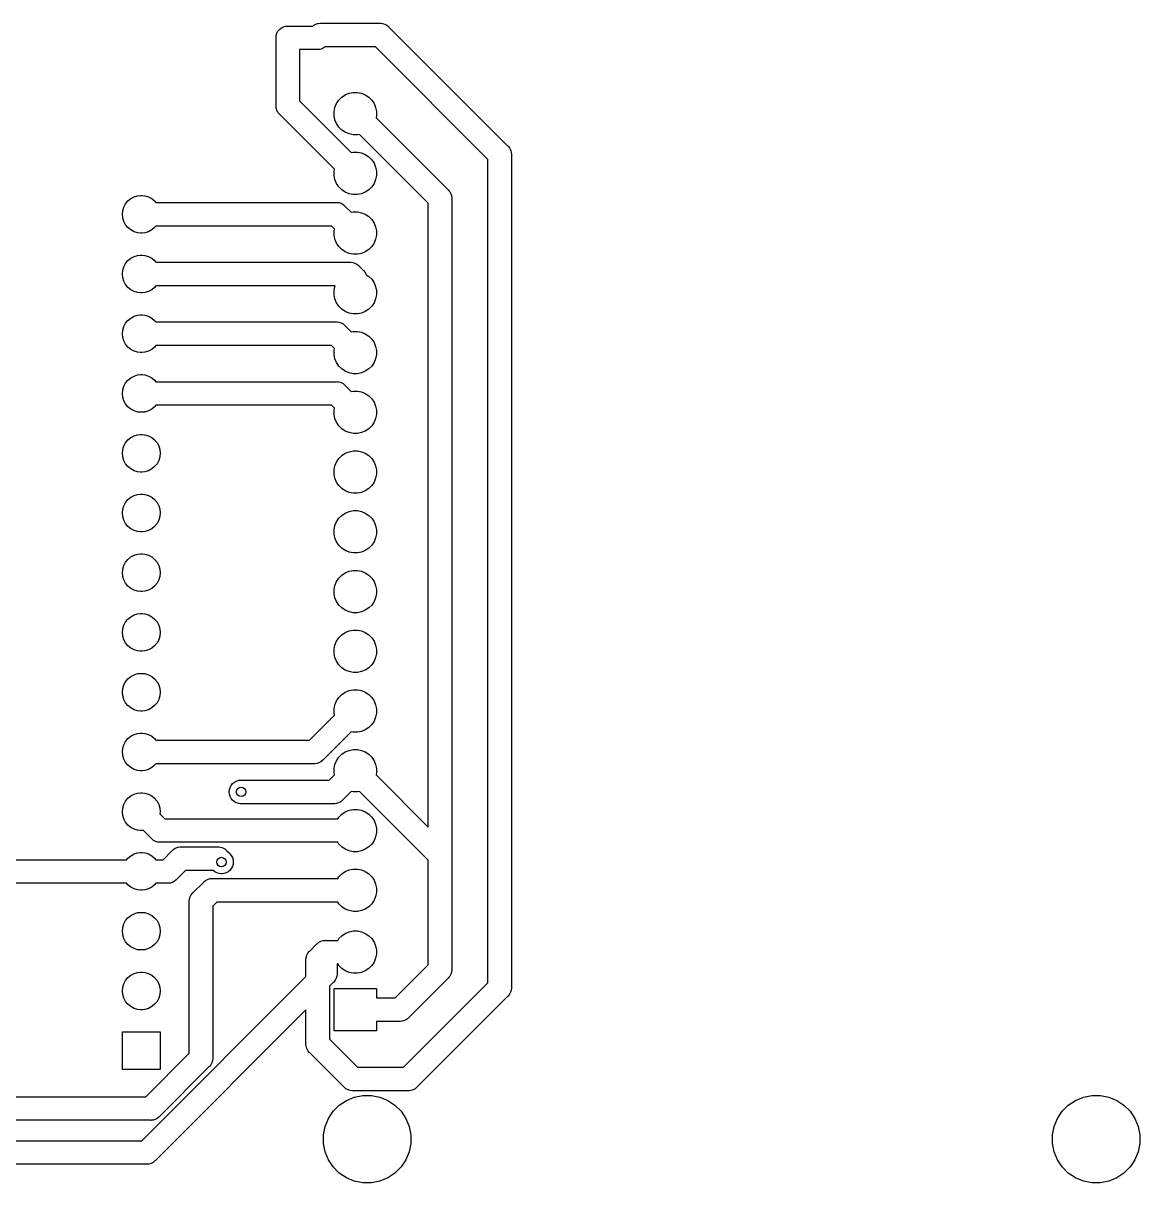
# Model space of a CAD drawing. Extents: x 63.1 to 158, y -118.6 to -39.9.
# Drawn here: x 110.55 to 158.03, y -118.65 to -69.35 of the extents above; entities that cross this region are included whole.
import ezdxf

# ---------------------------------------------------------------- set-up
doc = ezdxf.new("R2010")
doc.units = 0
doc.header["$MEASUREMENT"] = 0
doc.layers.add('BLACK', color=7, linetype='CONTINUOUS')

msp = doc.modelspace()

# ---------------------------------------------------------------- linework, layer by layer
at = {"layer": 'BLACK', "linetype": 'CONTINUOUS'}
for p, q in [((121.521, -69.5523), (121.608, -69.5058)), ((121.608, -69.5058), (121.702, -69.4772)), ((121.702, -69.4772), (121.775, -69.47)), ((121.775, -69.47), (121.8, -69.4676)), ((121.8, -69.4676), (121.825, -69.47)), ((121.825, -69.47), (122.865, -69.47)), ((122.865, -69.47), (122.911, -69.4323)), ((122.911, -69.4323), (122.998, -69.3858)), ((122.998, -69.3858), (123.063, -69.3659)), ((123.063, -69.3659), (123.092, -69.3572)), ((123.092, -69.3572), (123.19, -69.3476)), ((123.19, -69.3476), (123.215, -69.35)), ((123.215, -69.35), (125.705, -69.35)), ((125.705, -69.35), (125.73, -69.3476)), ((125.73, -69.3476), (125.755, -69.35)), ((125.755, -69.35), (125.828, -69.3572)), ((125.828, -69.3572), (125.922, -69.3858)), ((125.922, -69.3858), (126.009, -69.4323)), ((126.009, -69.4323), (126.085, -69.4947)), ((126.085, -69.4947), (126.101, -69.5138)), ((121.298, -69.97), (121.307, -69.872)), ((121.3, -69.9946), (121.298, -69.97)), ((121.3, -72.8354), (121.3, -69.9946)), ((121.307, -69.872), (121.336, -69.7777)), ((121.336, -69.7777), (121.382, -69.6909)), ((121.382, -69.6909), (121.445, -69.6147)), ((121.445, -69.6147), (121.521, -69.5523)), ((126.101, -69.5138), (131.146, -74.5591)), ((123.045, -70.47), (122.3, -70.47)), ((122.3, -70.47), (122.3, -72.6529)), ((123.07, -70.4724), (123.045, -70.47)), ((123.095, -70.47), (123.07, -70.4724)), ((123.168, -70.4628), (123.095, -70.47)), ((123.262, -70.4342), (123.168, -70.4628)), ((123.349, -70.3877), (123.262, -70.4342)), ((123.395, -70.35), (123.349, -70.3877)), ((125.523, -70.35), (123.395, -70.35)), ((130.31, -75.1371), (125.523, -70.35)), ((124.096, -72.4909), (124.244, -72.3924)), ((124.244, -72.3924), (124.407, -72.3246)), ((124.407, -72.3246), (124.581, -72.29)), ((124.581, -72.29), (124.759, -72.29)), ((124.759, -72.29), (124.933, -72.3246)), ((124.933, -72.3246), (125.096, -72.3924)), ((125.096, -72.3924), (125.244, -72.4909)), ((121.298, -72.86), (121.3, -72.8354)), ((121.307, -72.958), (121.298, -72.86)), ((121.336, -73.0523), (121.307, -72.958)), ((122.3, -72.6529), (124.141, -74.4938)), ((123.77, -73.1014), (123.805, -72.9275)), ((123.805, -72.9275), (123.872, -72.7637)), ((123.872, -72.7637), (123.971, -72.6163)), ((123.971, -72.6163), (124.096, -72.4909)), ((125.244, -72.4909), (125.369, -72.6163)), ((125.369, -72.6163), (125.468, -72.7637)), ((125.468, -72.7637), (125.535, -72.9275)), ((125.535, -72.9275), (125.57, -73.1014)), ((121.382, -73.1391), (121.336, -73.0523)), ((121.445, -73.2153), (121.382, -73.1391)), ((121.464, -73.2309), (121.445, -73.2153)), ((123.434, -75.2009), (121.464, -73.2309)), ((123.77, -73.2786), (123.77, -73.1014)), ((123.805, -73.4525), (123.77, -73.2786)), ((123.872, -73.6163), (123.805, -73.4525)), ((125.57, -73.2786), (125.553, -73.3656)), ((125.553, -73.3656), (128.606, -76.4191)), ((125.57, -73.1014), (125.57, -73.2786)), ((123.971, -73.7637), (123.872, -73.6163)), ((124.096, -73.8891), (123.971, -73.7637)), ((124.244, -73.9876), (124.096, -73.8891)), ((124.407, -74.0554), (124.244, -73.9876)), ((124.581, -74.09), (124.407, -74.0554)), ((124.759, -74.09), (124.581, -74.09)), ((124.846, -74.0727), (124.759, -74.09)), ((127.77, -76.9971), (124.846, -74.0727)), ((124.141, -74.4938), (124.141, -74.4938)), ((124.141, -74.4938), (124.494, -74.8473)), ((124.494, -74.8473), (124.581, -74.83)), ((124.581, -74.83), (124.759, -74.83)), ((124.759, -74.83), (124.933, -74.8646)), ((124.933, -74.8646), (125.096, -74.9324)), ((125.096, -74.9324), (125.244, -75.0309)), ((131.146, -74.5591), (131.165, -74.5747)), ((131.165, -74.5747), (131.228, -74.6509)), ((131.228, -74.6509), (131.274, -74.7377)), ((131.274, -74.7377), (131.286, -74.7773)), ((131.286, -74.7773), (131.303, -74.832)), ((131.303, -74.832), (131.312, -74.93)), ((131.312, -74.93), (131.31, -74.9546)), ((123.787, -75.5544), (123.434, -75.2009)), ((123.434, -75.2009), (123.434, -75.2009)), ((125.244, -75.0309), (125.369, -75.1563)), ((125.369, -75.1563), (125.468, -75.3037)), ((125.468, -75.3037), (125.535, -75.4675)), ((130.31, -110.147), (130.31, -75.1371)), ((131.31, -74.9546), (131.31, -110.329)), ((123.77, -75.6414), (123.787, -75.5544)), ((123.77, -75.8186), (123.77, -75.6414)), ((123.805, -75.9925), (123.77, -75.8186)), ((125.535, -75.4675), (125.57, -75.6414)), ((125.57, -75.8186), (125.535, -75.9925)), ((125.57, -75.6414), (125.57, -75.8186)), ((123.872, -76.1563), (123.805, -75.9925)), ((123.971, -76.3037), (123.872, -76.1563)), ((124.096, -76.4291), (123.971, -76.3037)), ((125.369, -76.3037), (125.244, -76.4291)), ((125.468, -76.1563), (125.369, -76.3037)), ((125.535, -75.9925), (125.468, -76.1563)), ((114.902, -77.0234), (115.002, -76.9016)), ((115.002, -76.9016), (115.123, -76.8016)), ((115.123, -76.8016), (115.262, -76.7273)), ((115.262, -76.7273), (115.413, -76.6816)), ((115.413, -76.6816), (115.531, -76.67)), ((115.531, -76.67), (115.609, -76.67)), ((115.609, -76.67), (115.727, -76.6816)), ((115.727, -76.6816), (115.878, -76.7273)), ((115.878, -76.7273), (116.017, -76.8016)), ((116.017, -76.8016), (116.138, -76.9016)), ((116.138, -76.9016), (116.195, -76.97)), ((124.244, -76.5276), (124.096, -76.4291)), ((124.407, -76.5954), (124.244, -76.5276)), ((124.581, -76.63), (124.407, -76.5954)), ((124.759, -76.63), (124.581, -76.63)), ((124.933, -76.5954), (124.759, -76.63)), ((125.096, -76.5276), (124.933, -76.5954)), ((125.244, -76.4291), (125.096, -76.5276)), ((128.606, -76.4191), (128.625, -76.4347)), ((128.625, -76.4347), (128.688, -76.5109)), ((128.688, -76.5109), (128.734, -76.5977)), ((128.734, -76.5977), (128.757, -76.6726)), ((128.757, -76.6726), (128.763, -76.692)), ((128.763, -76.692), (128.772, -76.79)), ((128.772, -76.79), (128.77, -76.8146)), ((128.77, -76.8146), (128.77, -104.705)), ((114.766, -77.47), (114.782, -77.3132)), ((114.782, -77.3132), (114.827, -77.1624)), ((114.827, -77.1624), (114.902, -77.0234)), ((116.195, -76.97), (123.845, -76.97)), ((123.845, -76.97), (123.87, -76.9676)), ((123.87, -76.9676), (123.895, -76.97)), ((123.895, -76.97), (123.968, -76.9772)), ((123.968, -76.9772), (124.062, -77.0058)), ((124.062, -77.0058), (124.149, -77.0523)), ((124.149, -77.0523), (124.225, -77.1147)), ((124.225, -77.1147), (124.241, -77.1338)), ((124.241, -77.1338), (124.494, -77.3873)), ((124.494, -77.3873), (124.581, -77.37)), ((124.581, -77.37), (124.759, -77.37)), ((124.759, -77.37), (124.933, -77.4046)), ((127.77, -103.523), (127.77, -76.9971)), ((114.782, -77.6268), (114.766, -77.47)), ((114.827, -77.7776), (114.782, -77.6268)), ((114.902, -77.9166), (114.827, -77.7776)), ((124.933, -77.4046), (125.096, -77.4724)), ((125.096, -77.4724), (125.244, -77.5709)), ((125.244, -77.5709), (125.369, -77.6963)), ((125.369, -77.6963), (125.468, -77.8437)), ((125.468, -77.8437), (125.535, -78.0075)), ((115.002, -78.0384), (114.902, -77.9166)), ((115.123, -78.1384), (115.002, -78.0384)), ((115.262, -78.2127), (115.123, -78.1384)), ((115.413, -78.2584), (115.262, -78.2127)), ((115.531, -78.27), (115.413, -78.2584)), ((115.609, -78.27), (115.531, -78.27)), ((115.727, -78.2584), (115.609, -78.27)), ((115.878, -78.2127), (115.727, -78.2584)), ((116.017, -78.1384), (115.878, -78.2127)), ((116.138, -78.0384), (116.017, -78.1384)), ((116.195, -77.97), (116.138, -78.0384)), ((123.663, -77.97), (116.195, -77.97)), ((123.787, -78.0944), (123.663, -77.97)), ((123.77, -78.1814), (123.787, -78.0944)), ((123.77, -78.3586), (123.77, -78.1814)), ((123.805, -78.5325), (123.77, -78.3586)), ((125.535, -78.0075), (125.57, -78.1814)), ((125.57, -78.3586), (125.535, -78.5325)), ((125.57, -78.1814), (125.57, -78.3586)), ((123.872, -78.6963), (123.805, -78.5325)), ((123.971, -78.8437), (123.872, -78.6963)), ((124.096, -78.9691), (123.971, -78.8437)), ((125.369, -78.8437), (125.244, -78.9691)), ((125.468, -78.6963), (125.369, -78.8437)), ((125.535, -78.5325), (125.468, -78.6963)), ((115.002, -79.4416), (115.123, -79.3416)), ((115.123, -79.3416), (115.262, -79.2673)), ((115.262, -79.2673), (115.413, -79.2216)), ((115.413, -79.2216), (115.531, -79.21)), ((115.531, -79.21), (115.609, -79.21)), ((115.609, -79.21), (115.727, -79.2216)), ((115.727, -79.2216), (115.878, -79.2673)), ((115.878, -79.2673), (116.017, -79.3416)), ((116.017, -79.3416), (116.138, -79.4416)), ((124.244, -79.0676), (124.096, -78.9691)), ((124.407, -79.1354), (124.244, -79.0676)), ((124.581, -79.17), (124.407, -79.1354)), ((124.759, -79.17), (124.581, -79.17)), ((124.933, -79.1354), (124.759, -79.17)), ((125.096, -79.0676), (124.933, -79.1354)), ((125.244, -78.9691), (125.096, -79.0676)), ((114.766, -80.01), (114.782, -79.8532)), ((114.782, -79.8532), (114.827, -79.7024)), ((114.827, -79.7024), (114.902, -79.5634)), ((114.902, -79.5634), (115.002, -79.4416)), ((116.138, -79.4416), (116.195, -79.51)), ((116.195, -79.51), (124.435, -79.51)), ((124.435, -79.51), (124.46, -79.5076)), ((124.46, -79.5076), (124.485, -79.51)), ((124.485, -79.51), (124.558, -79.5172)), ((124.558, -79.5172), (124.652, -79.5458)), ((124.652, -79.5458), (124.739, -79.5923)), ((124.739, -79.5923), (124.815, -79.6547)), ((124.815, -79.6547), (124.831, -79.6738)), ((124.831, -79.6738), (125.006, -79.8491)), ((125.006, -79.8491), (125.025, -79.8647)), ((125.025, -79.8647), (125.088, -79.9409)), ((114.782, -80.1668), (114.766, -80.01)), ((114.827, -80.3176), (114.782, -80.1668)), ((114.902, -80.4566), (114.827, -80.3176)), ((125.088, -79.9409), (125.134, -80.0277)), ((125.134, -80.0277), (125.138, -80.0403)), ((125.138, -80.0403), (125.244, -80.1109)), ((125.244, -80.1109), (125.369, -80.2363)), ((125.369, -80.2363), (125.468, -80.3837)), ((115.002, -80.5784), (114.902, -80.4566)), ((115.123, -80.6784), (115.002, -80.5784)), ((115.262, -80.7527), (115.123, -80.6784)), ((115.413, -80.7984), (115.262, -80.7527)), ((115.531, -80.81), (115.413, -80.7984)), ((115.609, -80.81), (115.531, -80.81)), ((115.727, -80.7984), (115.609, -80.81)), ((115.878, -80.7527), (115.727, -80.7984)), ((116.017, -80.6784), (115.878, -80.7527)), ((116.138, -80.5784), (116.017, -80.6784)), ((116.195, -80.51), (116.138, -80.5784)), ((123.82, -80.51), (116.195, -80.51)), ((123.77, -80.7214), (123.805, -80.5475)), ((123.77, -80.8986), (123.77, -80.7214)), ((123.805, -80.5475), (123.82, -80.51)), ((125.468, -80.3837), (125.535, -80.5475)), ((125.535, -80.5475), (125.57, -80.7214)), ((125.57, -80.7214), (125.57, -80.8986)), ((123.805, -81.0725), (123.77, -80.8986)), ((123.872, -81.2363), (123.805, -81.0725)), ((123.971, -81.3837), (123.872, -81.2363)), ((125.468, -81.2363), (125.369, -81.3837)), ((125.535, -81.0725), (125.468, -81.2363)), ((125.57, -80.8986), (125.535, -81.0725)), ((115.123, -81.8816), (115.262, -81.8073)), ((115.262, -81.8073), (115.413, -81.7616)), ((115.413, -81.7616), (115.531, -81.75)), ((115.531, -81.75), (115.609, -81.75)), ((115.609, -81.75), (115.727, -81.7616)), ((115.727, -81.7616), (115.878, -81.8073)), ((115.878, -81.8073), (116.017, -81.8816)), ((124.096, -81.5091), (123.971, -81.3837)), ((124.244, -81.6076), (124.096, -81.5091)), ((124.407, -81.6754), (124.244, -81.6076)), ((124.581, -81.71), (124.407, -81.6754)), ((124.759, -81.71), (124.581, -81.71)), ((124.933, -81.6754), (124.759, -81.71)), ((125.096, -81.6076), (124.933, -81.6754)), ((125.244, -81.5091), (125.096, -81.6076)), ((125.369, -81.3837), (125.244, -81.5091)), ((114.782, -82.3932), (114.827, -82.2424)), ((114.827, -82.2424), (114.902, -82.1034)), ((114.902, -82.1034), (115.002, -81.9816)), ((115.002, -81.9816), (115.123, -81.8816)), ((116.017, -81.8816), (116.138, -81.9816)), ((116.138, -81.9816), (116.195, -82.05)), ((116.195, -82.05), (123.845, -82.05)), ((123.845, -82.05), (123.87, -82.0476)), ((123.87, -82.0476), (123.895, -82.05)), ((123.895, -82.05), (123.968, -82.0572)), ((123.968, -82.0572), (124.062, -82.0858)), ((124.062, -82.0858), (124.149, -82.1323)), ((124.149, -82.1323), (124.225, -82.1947)), ((124.225, -82.1947), (124.241, -82.2138)), ((124.241, -82.2138), (124.494, -82.4673)), ((114.766, -82.55), (114.782, -82.3932)), ((114.782, -82.7068), (114.766, -82.55)), ((114.827, -82.8576), (114.782, -82.7068)), ((124.494, -82.4673), (124.581, -82.45)), ((124.581, -82.45), (124.759, -82.45)), ((124.759, -82.45), (124.933, -82.4846)), ((124.933, -82.4846), (125.096, -82.5524)), ((125.096, -82.5524), (125.244, -82.6509)), ((125.244, -82.6509), (125.369, -82.7763)), ((125.369, -82.7763), (125.468, -82.9237)), ((114.902, -82.9966), (114.827, -82.8576)), ((115.002, -83.1184), (114.902, -82.9966)), ((115.123, -83.2184), (115.002, -83.1184)), ((115.262, -83.2927), (115.123, -83.2184)), ((115.413, -83.3384), (115.262, -83.2927)), ((115.878, -83.2927), (115.727, -83.3384)), ((116.017, -83.2184), (115.878, -83.2927)), ((116.138, -83.1184), (116.017, -83.2184)), ((116.195, -83.05), (116.138, -83.1184)), ((123.663, -83.05), (116.195, -83.05)), ((123.787, -83.1744), (123.663, -83.05)), ((123.77, -83.2614), (123.787, -83.1744)), ((123.77, -83.4386), (123.77, -83.2614)), ((125.468, -82.9237), (125.535, -83.0875)), ((125.535, -83.0875), (125.57, -83.2614)), ((125.57, -83.2614), (125.57, -83.4386)), ((115.531, -83.35), (115.413, -83.3384)), ((115.609, -83.35), (115.531, -83.35)), ((115.727, -83.3384), (115.609, -83.35)), ((123.805, -83.6125), (123.77, -83.4386)), ((123.872, -83.7763), (123.805, -83.6125)), ((123.971, -83.9237), (123.872, -83.7763)), ((125.468, -83.7763), (125.369, -83.9237)), ((125.535, -83.6125), (125.468, -83.7763)), ((125.57, -83.4386), (125.535, -83.6125)), ((115.262, -84.3473), (115.413, -84.3016)), ((115.413, -84.3016), (115.531, -84.29)), ((115.531, -84.29), (115.609, -84.29)), ((115.609, -84.29), (115.727, -84.3016)), ((115.727, -84.3016), (115.878, -84.3473)), ((124.096, -84.0491), (123.971, -83.9237)), ((124.244, -84.1476), (124.096, -84.0491)), ((124.407, -84.2154), (124.244, -84.1476)), ((124.581, -84.25), (124.407, -84.2154)), ((124.759, -84.25), (124.581, -84.25)), ((124.933, -84.2154), (124.759, -84.25)), ((125.096, -84.1476), (124.933, -84.2154)), ((125.244, -84.0491), (125.096, -84.1476)), ((125.369, -83.9237), (125.244, -84.0491)), ((114.782, -84.9332), (114.827, -84.7824)), ((114.827, -84.7824), (114.902, -84.6434)), ((114.902, -84.6434), (115.002, -84.5216)), ((115.002, -84.5216), (115.123, -84.4216)), ((115.123, -84.4216), (115.262, -84.3473)), ((115.878, -84.3473), (116.017, -84.4216)), ((116.017, -84.4216), (116.138, -84.5216)), ((116.138, -84.5216), (116.195, -84.59)), ((116.195, -84.59), (123.845, -84.59)), ((123.845, -84.59), (123.87, -84.5876)), ((123.87, -84.5876), (123.895, -84.59)), ((123.895, -84.59), (123.968, -84.5972)), ((123.968, -84.5972), (124.062, -84.6258)), ((124.062, -84.6258), (124.149, -84.6723)), ((124.149, -84.6723), (124.225, -84.7347)), ((124.225, -84.7347), (124.241, -84.7538)), ((124.241, -84.7538), (124.494, -85.0073)), ((114.766, -85.09), (114.782, -84.9332)), ((114.782, -85.2468), (114.766, -85.09)), ((114.827, -85.3976), (114.782, -85.2468)), ((124.494, -85.0073), (124.581, -84.99)), ((124.581, -84.99), (124.759, -84.99)), ((124.759, -84.99), (124.933, -85.0246)), ((124.933, -85.0246), (125.096, -85.0924)), ((125.096, -85.0924), (125.244, -85.1909)), ((125.244, -85.1909), (125.369, -85.3163)), ((114.902, -85.5366), (114.827, -85.3976)), ((115.002, -85.6584), (114.902, -85.5366)), ((115.123, -85.7584), (115.002, -85.6584)), ((115.262, -85.8327), (115.123, -85.7584)), ((116.017, -85.7584), (115.878, -85.8327)), ((116.138, -85.6584), (116.017, -85.7584)), ((116.195, -85.59), (116.138, -85.6584)), ((123.663, -85.59), (116.195, -85.59)), ((123.787, -85.7144), (123.663, -85.59)), ((123.77, -85.8014), (123.787, -85.7144)), ((125.369, -85.3163), (125.468, -85.4637)), ((125.468, -85.4637), (125.535, -85.6275)), ((125.535, -85.6275), (125.57, -85.8014)), ((115.413, -85.8784), (115.262, -85.8327)), ((115.531, -85.89), (115.413, -85.8784)), ((115.609, -85.89), (115.531, -85.89)), ((115.727, -85.8784), (115.609, -85.89)), ((115.878, -85.8327), (115.727, -85.8784)), ((123.77, -85.9786), (123.77, -85.8014)), ((123.805, -86.1525), (123.77, -85.9786)), ((123.872, -86.3163), (123.805, -86.1525)), ((125.535, -86.1525), (125.468, -86.3163)), ((125.57, -85.9786), (125.535, -86.1525)), ((125.57, -85.8014), (125.57, -85.9786)), ((123.971, -86.4637), (123.872, -86.3163)), ((124.096, -86.5891), (123.971, -86.4637)), ((124.244, -86.6876), (124.096, -86.5891)), ((124.407, -86.7554), (124.244, -86.6876)), ((124.581, -86.79), (124.407, -86.7554)), ((124.933, -86.7554), (124.759, -86.79)), ((125.096, -86.6876), (124.933, -86.7554)), ((125.244, -86.5891), (125.096, -86.6876)), ((125.369, -86.4637), (125.244, -86.5891)), ((125.468, -86.3163), (125.369, -86.4637)), ((114.827, -87.3224), (114.902, -87.1834)), ((114.902, -87.1834), (115.002, -87.0616)), ((115.002, -87.0616), (115.123, -86.9616)), ((115.123, -86.9616), (115.262, -86.8873)), ((115.262, -86.8873), (115.413, -86.8416)), ((115.413, -86.8416), (115.531, -86.83)), ((115.531, -86.83), (115.609, -86.83)), ((115.609, -86.83), (115.727, -86.8416)), ((115.727, -86.8416), (115.878, -86.8873)), ((115.878, -86.8873), (116.017, -86.9616)), ((116.017, -86.9616), (116.138, -87.0616)), ((116.138, -87.0616), (116.238, -87.1834)), ((116.238, -87.1834), (116.313, -87.3224)), ((124.759, -86.79), (124.581, -86.79)), ((114.766, -87.63), (114.782, -87.4732)), ((114.782, -87.7868), (114.766, -87.63)), ((114.782, -87.4732), (114.827, -87.3224)), ((116.313, -87.3224), (116.358, -87.4732)), ((116.358, -87.4732), (116.374, -87.63)), ((116.374, -87.63), (116.358, -87.7868)), ((123.971, -87.8563), (124.096, -87.7309)), ((124.096, -87.7309), (124.244, -87.6324)), ((124.244, -87.6324), (124.407, -87.5646)), ((124.407, -87.5646), (124.581, -87.53)), ((124.581, -87.53), (124.759, -87.53)), ((124.759, -87.53), (124.933, -87.5646)), ((124.933, -87.5646), (125.096, -87.6324)), ((125.096, -87.6324), (125.244, -87.7309)), ((125.244, -87.7309), (125.369, -87.8563)), ((114.827, -87.9376), (114.782, -87.7868)), ((114.902, -88.0766), (114.827, -87.9376)), ((115.002, -88.1984), (114.902, -88.0766)), ((115.123, -88.2984), (115.002, -88.1984)), ((116.138, -88.1984), (116.017, -88.2984)), ((116.238, -88.0766), (116.138, -88.1984)), ((116.313, -87.9376), (116.238, -88.0766)), ((116.358, -87.7868), (116.313, -87.9376)), ((123.77, -88.3414), (123.805, -88.1675)), ((123.805, -88.1675), (123.872, -88.0037)), ((123.872, -88.0037), (123.971, -87.8563)), ((125.369, -87.8563), (125.468, -88.0037)), ((125.468, -88.0037), (125.535, -88.1675)), ((125.535, -88.1675), (125.57, -88.3414)), ((115.262, -88.3727), (115.123, -88.2984)), ((115.413, -88.4184), (115.262, -88.3727)), ((115.531, -88.43), (115.413, -88.4184)), ((115.609, -88.43), (115.531, -88.43)), ((115.727, -88.4184), (115.609, -88.43)), ((115.878, -88.3727), (115.727, -88.4184)), ((116.017, -88.2984), (115.878, -88.3727)), ((123.77, -88.5186), (123.77, -88.3414)), ((123.805, -88.6925), (123.77, -88.5186)), ((123.872, -88.8563), (123.805, -88.6925)), ((125.535, -88.6925), (125.468, -88.8563)), ((125.57, -88.5186), (125.535, -88.6925)), ((125.57, -88.3414), (125.57, -88.5186)), ((123.971, -89.0037), (123.872, -88.8563)), ((124.096, -89.1291), (123.971, -89.0037)), ((124.244, -89.2276), (124.096, -89.1291)), ((124.407, -89.2954), (124.244, -89.2276)), ((125.096, -89.2276), (124.933, -89.2954)), ((125.244, -89.1291), (125.096, -89.2276)), ((125.369, -89.0037), (125.244, -89.1291)), ((125.468, -88.8563), (125.369, -89.0037)), ((114.827, -89.8624), (114.902, -89.7234)), ((114.902, -89.7234), (115.002, -89.6016)), ((115.002, -89.6016), (115.123, -89.5016)), ((115.123, -89.5016), (115.262, -89.4273)), ((115.262, -89.4273), (115.413, -89.3816)), ((115.413, -89.3816), (115.531, -89.37)), ((115.531, -89.37), (115.609, -89.37)), ((115.609, -89.37), (115.727, -89.3816)), ((115.727, -89.3816), (115.878, -89.4273)), ((115.878, -89.4273), (116.017, -89.5016)), ((116.017, -89.5016), (116.138, -89.6016)), ((116.138, -89.6016), (116.238, -89.7234)), ((116.238, -89.7234), (116.313, -89.8624)), ((124.581, -89.33), (124.407, -89.2954)), ((124.759, -89.33), (124.581, -89.33)), ((124.933, -89.2954), (124.759, -89.33)), ((114.766, -90.17), (114.782, -90.0132)), ((114.782, -90.3268), (114.766, -90.17)), ((114.782, -90.0132), (114.827, -89.8624)), ((116.313, -89.8624), (116.358, -90.0132)), ((116.358, -90.0132), (116.374, -90.17)), ((116.374, -90.17), (116.358, -90.3268)), ((124.096, -90.2709), (124.244, -90.1724)), ((124.244, -90.1724), (124.407, -90.1046)), ((124.407, -90.1046), (124.581, -90.07)), ((124.581, -90.07), (124.759, -90.07)), ((124.759, -90.07), (124.933, -90.1046)), ((124.933, -90.1046), (125.096, -90.1724)), ((125.096, -90.1724), (125.244, -90.2709)), ((114.827, -90.4776), (114.782, -90.3268)), ((114.902, -90.6166), (114.827, -90.4776)), ((115.002, -90.7384), (114.902, -90.6166)), ((116.238, -90.6166), (116.138, -90.7384)), ((116.313, -90.4776), (116.238, -90.6166)), ((116.358, -90.3268), (116.313, -90.4776)), ((123.77, -90.8814), (123.805, -90.7075)), ((123.805, -90.7075), (123.872, -90.5437)), ((123.872, -90.5437), (123.971, -90.3963)), ((123.971, -90.3963), (124.096, -90.2709)), ((125.244, -90.2709), (125.369, -90.3963)), ((125.369, -90.3963), (125.468, -90.5437)), ((125.468, -90.5437), (125.535, -90.7075)), ((125.535, -90.7075), (125.57, -90.8814)), ((115.123, -90.8384), (115.002, -90.7384)), ((115.262, -90.9127), (115.123, -90.8384)), ((115.413, -90.9584), (115.262, -90.9127)), ((115.531, -90.97), (115.413, -90.9584)), ((115.609, -90.97), (115.531, -90.97)), ((115.727, -90.9584), (115.609, -90.97)), ((115.878, -90.9127), (115.727, -90.9584)), ((116.017, -90.8384), (115.878, -90.9127)), ((116.138, -90.7384), (116.017, -90.8384)), ((123.77, -91.0586), (123.77, -90.8814)), ((123.805, -91.2325), (123.77, -91.0586)), ((125.57, -91.0586), (125.535, -91.2325)), ((125.57, -90.8814), (125.57, -91.0586)), ((123.872, -91.3963), (123.805, -91.2325)), ((123.971, -91.5437), (123.872, -91.3963)), ((124.096, -91.6691), (123.971, -91.5437)), ((124.244, -91.7676), (124.096, -91.6691)), ((125.244, -91.6691), (125.096, -91.7676)), ((125.369, -91.5437), (125.244, -91.6691)), ((125.468, -91.3963), (125.369, -91.5437)), ((125.535, -91.2325), (125.468, -91.3963)), ((114.902, -92.2634), (115.002, -92.1416)), ((115.002, -92.1416), (115.123, -92.0416)), ((115.123, -92.0416), (115.262, -91.9673)), ((115.262, -91.9673), (115.413, -91.9216)), ((115.413, -91.9216), (115.531, -91.91)), ((115.531, -91.91), (115.609, -91.91)), ((115.609, -91.91), (115.727, -91.9216)), ((115.727, -91.9216), (115.878, -91.9673)), ((115.878, -91.9673), (116.017, -92.0416)), ((116.017, -92.0416), (116.138, -92.1416)), ((116.138, -92.1416), (116.238, -92.2634)), ((124.407, -91.8354), (124.244, -91.7676)), ((124.581, -91.87), (124.407, -91.8354)), ((124.759, -91.87), (124.581, -91.87)), ((124.933, -91.8354), (124.759, -91.87)), ((125.096, -91.7676), (124.933, -91.8354)), ((114.766, -92.71), (114.782, -92.5532)), ((114.782, -92.5532), (114.827, -92.4024)), ((114.827, -92.4024), (114.902, -92.2634)), ((116.238, -92.2634), (116.313, -92.4024)), ((116.313, -92.4024), (116.358, -92.5532)), ((116.358, -92.5532), (116.374, -92.71)), ((124.244, -92.7124), (124.407, -92.6446)), ((124.407, -92.6446), (124.581, -92.61)), ((124.581, -92.61), (124.759, -92.61)), ((124.759, -92.61), (124.933, -92.6446)), ((124.933, -92.6446), (125.096, -92.7124)), ((114.782, -92.8668), (114.766, -92.71)), ((114.827, -93.0176), (114.782, -92.8668)), ((114.902, -93.1566), (114.827, -93.0176)), ((115.002, -93.2784), (114.902, -93.1566)), ((116.238, -93.1566), (116.138, -93.2784)), ((116.313, -93.0176), (116.238, -93.1566)), ((116.358, -92.8668), (116.313, -93.0176)), ((116.374, -92.71), (116.358, -92.8668)), ((123.805, -93.2475), (123.872, -93.0837)), ((123.872, -93.0837), (123.971, -92.9363)), ((123.971, -92.9363), (124.096, -92.8109)), ((124.096, -92.8109), (124.244, -92.7124)), ((125.096, -92.7124), (125.244, -92.8109)), ((125.244, -92.8109), (125.369, -92.9363)), ((125.369, -92.9363), (125.468, -93.0837)), ((125.468, -93.0837), (125.535, -93.2475)), ((115.123, -93.3784), (115.002, -93.2784)), ((115.262, -93.4527), (115.123, -93.3784)), ((115.413, -93.4984), (115.262, -93.4527)), ((115.531, -93.51), (115.413, -93.4984)), ((115.609, -93.51), (115.531, -93.51)), ((115.727, -93.4984), (115.609, -93.51)), ((115.878, -93.4527), (115.727, -93.4984)), ((116.017, -93.3784), (115.878, -93.4527)), ((116.138, -93.2784), (116.017, -93.3784)), ((123.77, -93.4214), (123.805, -93.2475)), ((123.77, -93.5986), (123.77, -93.4214)), ((123.805, -93.7725), (123.77, -93.5986)), ((125.535, -93.2475), (125.57, -93.4214)), ((125.57, -93.5986), (125.535, -93.7725)), ((125.57, -93.4214), (125.57, -93.5986)), ((123.872, -93.9363), (123.805, -93.7725)), ((123.971, -94.0837), (123.872, -93.9363)), ((124.096, -94.2091), (123.971, -94.0837)), ((125.369, -94.0837), (125.244, -94.2091)), ((125.468, -93.9363), (125.369, -94.0837)), ((125.535, -93.7725), (125.468, -93.9363)), ((115.002, -94.6816), (115.123, -94.5816)), ((115.123, -94.5816), (115.262, -94.5073)), ((115.262, -94.5073), (115.413, -94.4616)), ((115.413, -94.4616), (115.531, -94.45)), ((115.531, -94.45), (115.609, -94.45)), ((115.609, -94.45), (115.727, -94.4616)), ((115.727, -94.4616), (115.878, -94.5073)), ((115.878, -94.5073), (116.017, -94.5816)), ((116.017, -94.5816), (116.138, -94.6816)), ((124.244, -94.3076), (124.096, -94.2091)), ((124.407, -94.3754), (124.244, -94.3076)), ((124.581, -94.41), (124.407, -94.3754)), ((124.759, -94.41), (124.581, -94.41)), ((124.933, -94.3754), (124.759, -94.41)), ((125.096, -94.3076), (124.933, -94.3754)), ((125.244, -94.2091), (125.096, -94.3076)), ((114.766, -95.25), (114.782, -95.0932)), ((114.782, -95.0932), (114.827, -94.9424)), ((114.827, -94.9424), (114.902, -94.8034)), ((114.902, -94.8034), (115.002, -94.6816)), ((116.138, -94.6816), (116.238, -94.8034)), ((116.238, -94.8034), (116.313, -94.9424)), ((116.313, -94.9424), (116.358, -95.0932)), ((116.358, -95.0932), (116.374, -95.25)), ((114.782, -95.4068), (114.766, -95.25)), ((114.827, -95.5576), (114.782, -95.4068)), ((114.902, -95.6966), (114.827, -95.5576)), ((116.313, -95.5576), (116.238, -95.6966)), ((116.358, -95.4068), (116.313, -95.5576)), ((116.374, -95.25), (116.358, -95.4068)), ((123.805, -95.7875), (123.872, -95.6237)), ((123.872, -95.6237), (123.971, -95.4763)), ((123.971, -95.4763), (124.096, -95.3509)), ((124.096, -95.3509), (124.244, -95.2524)), ((124.244, -95.2524), (124.407, -95.1846)), ((124.407, -95.1846), (124.581, -95.15)), ((124.581, -95.15), (124.759, -95.15)), ((124.759, -95.15), (124.933, -95.1846)), ((124.933, -95.1846), (125.096, -95.2524)), ((125.096, -95.2524), (125.244, -95.3509)), ((125.244, -95.3509), (125.369, -95.4763)), ((125.369, -95.4763), (125.468, -95.6237)), ((125.468, -95.6237), (125.535, -95.7875)), ((115.002, -95.8184), (114.902, -95.6966)), ((115.123, -95.9184), (115.002, -95.8184)), ((115.262, -95.9927), (115.123, -95.9184)), ((115.413, -96.0384), (115.262, -95.9927)), ((115.531, -96.05), (115.413, -96.0384)), ((115.609, -96.05), (115.531, -96.05)), ((115.727, -96.0384), (115.609, -96.05)), ((115.878, -95.9927), (115.727, -96.0384)), ((116.017, -95.9184), (115.878, -95.9927)), ((116.138, -95.8184), (116.017, -95.9184)), ((116.238, -95.6966), (116.138, -95.8184)), ((123.77, -95.9614), (123.805, -95.7875)), ((123.77, -96.1386), (123.77, -95.9614)), ((125.535, -95.7875), (125.57, -95.9614)), ((125.57, -95.9614), (125.57, -96.1386)), ((123.805, -96.3125), (123.77, -96.1386)), ((123.872, -96.4763), (123.805, -96.3125)), ((123.971, -96.6237), (123.872, -96.4763)), ((124.096, -96.7491), (123.971, -96.6237)), ((125.369, -96.6237), (125.244, -96.7491)), ((125.468, -96.4763), (125.369, -96.6237)), ((125.535, -96.3125), (125.468, -96.4763)), ((125.57, -96.1386), (125.535, -96.3125)), ((115.002, -97.2216), (115.123, -97.1216)), ((115.123, -97.1216), (115.262, -97.0473)), ((115.262, -97.0473), (115.413, -97.0016)), ((115.413, -97.0016), (115.531, -96.99)), ((115.531, -96.99), (115.609, -96.99)), ((115.609, -96.99), (115.727, -97.0016)), ((115.727, -97.0016), (115.878, -97.0473)), ((115.878, -97.0473), (116.017, -97.1216)), ((116.017, -97.1216), (116.138, -97.2216)), ((124.244, -96.8476), (124.096, -96.7491)), ((124.407, -96.9154), (124.244, -96.8476)), ((124.581, -96.95), (124.407, -96.9154)), ((124.759, -96.95), (124.581, -96.95)), ((124.933, -96.9154), (124.759, -96.95)), ((125.096, -96.8476), (124.933, -96.9154)), ((125.244, -96.7491), (125.096, -96.8476)), ((114.782, -97.6332), (114.827, -97.4824)), ((114.827, -97.4824), (114.902, -97.3434)), ((114.902, -97.3434), (115.002, -97.2216)), ((116.138, -97.2216), (116.238, -97.3434)), ((116.238, -97.3434), (116.313, -97.4824)), ((116.313, -97.4824), (116.358, -97.6332)), ((114.766, -97.79), (114.782, -97.6332)), ((114.782, -97.9468), (114.766, -97.79)), ((114.827, -98.0976), (114.782, -97.9468)), ((114.902, -98.2366), (114.827, -98.0976)), ((116.313, -98.0976), (116.238, -98.2366)), ((116.358, -97.9468), (116.313, -98.0976)), ((116.358, -97.6332), (116.374, -97.79)), ((116.374, -97.79), (116.358, -97.9468)), ((123.872, -98.1637), (123.971, -98.0163)), ((123.971, -98.0163), (124.096, -97.8909)), ((124.096, -97.8909), (124.244, -97.7924)), ((124.244, -97.7924), (124.407, -97.7246)), ((124.407, -97.7246), (124.581, -97.69)), ((124.581, -97.69), (124.759, -97.69)), ((124.759, -97.69), (124.933, -97.7246)), ((124.933, -97.7246), (125.096, -97.7924)), ((125.096, -97.7924), (125.244, -97.8909)), ((125.244, -97.8909), (125.369, -98.0163)), ((125.369, -98.0163), (125.468, -98.1637)), ((115.002, -98.3584), (114.902, -98.2366)), ((115.123, -98.4584), (115.002, -98.3584)), ((115.262, -98.5327), (115.123, -98.4584)), ((115.413, -98.5784), (115.262, -98.5327)), ((115.531, -98.59), (115.413, -98.5784)), ((115.609, -98.59), (115.531, -98.59)), ((115.727, -98.5784), (115.609, -98.59)), ((115.878, -98.5327), (115.727, -98.5784)), ((116.017, -98.4584), (115.878, -98.5327)), ((116.138, -98.3584), (116.017, -98.4584)), ((116.238, -98.2366), (116.138, -98.3584)), ((123.77, -98.5014), (123.805, -98.3275)), ((123.77, -98.6786), (123.77, -98.5014)), ((123.805, -98.3275), (123.872, -98.1637)), ((125.468, -98.1637), (125.535, -98.3275)), ((125.535, -98.3275), (125.57, -98.5014)), ((125.57, -98.5014), (125.57, -98.6786)), ((122.723, -99.83), (123.787, -98.7656)), ((123.787, -98.7656), (123.77, -98.6786)), ((125.468, -99.0163), (125.369, -99.1637)), ((125.535, -98.8525), (125.468, -99.0163)), ((125.57, -98.6786), (125.535, -98.8525)), ((115.262, -99.5873), (115.413, -99.5416)), ((115.413, -99.5416), (115.531, -99.53)), ((115.531, -99.53), (115.609, -99.53)), ((115.609, -99.53), (115.727, -99.5416)), ((115.727, -99.5416), (115.878, -99.5873)), ((124.494, -99.4727), (123.301, -100.666)), ((124.581, -99.49), (124.494, -99.4727)), ((124.759, -99.49), (124.581, -99.49)), ((124.933, -99.4554), (124.759, -99.49)), ((125.096, -99.3876), (124.933, -99.4554)), ((125.244, -99.2891), (125.096, -99.3876)), ((125.369, -99.1637), (125.244, -99.2891)), ((114.782, -100.173), (114.827, -100.022)), ((114.827, -100.022), (114.902, -99.8834)), ((114.902, -99.8834), (115.002, -99.7616)), ((115.002, -99.7616), (115.123, -99.6616)), ((115.123, -99.6616), (115.262, -99.5873)), ((115.878, -99.5873), (116.017, -99.6616)), ((116.017, -99.6616), (116.138, -99.7616)), ((116.138, -99.7616), (116.195, -99.83)), ((116.195, -99.83), (122.723, -99.83)), ((114.766, -100.33), (114.782, -100.173)), ((114.782, -100.487), (114.766, -100.33)), ((114.827, -100.638), (114.782, -100.487)), ((123.872, -100.704), (123.971, -100.556)), ((123.971, -100.556), (124.096, -100.431)), ((124.096, -100.431), (124.244, -100.332)), ((124.244, -100.332), (124.407, -100.265)), ((124.407, -100.265), (124.581, -100.23)), ((124.581, -100.23), (124.759, -100.23)), ((124.759, -100.23), (124.933, -100.265)), ((124.933, -100.265), (125.096, -100.332)), ((125.096, -100.332), (125.244, -100.431)), ((125.244, -100.431), (125.369, -100.556)), ((125.369, -100.556), (125.468, -100.704)), ((114.902, -100.777), (114.827, -100.638)), ((115.002, -100.898), (114.902, -100.777)), ((115.123, -100.998), (115.002, -100.898)), ((115.262, -101.073), (115.123, -100.998)), ((116.017, -100.998), (115.878, -101.073)), ((116.138, -100.898), (116.017, -100.998)), ((116.195, -100.83), (116.138, -100.898)), ((122.905, -100.83), (116.195, -100.83)), ((122.93, -100.832), (122.905, -100.83)), ((122.955, -100.83), (122.93, -100.832)), ((123.028, -100.823), (122.955, -100.83)), ((123.122, -100.794), (123.028, -100.823)), ((123.209, -100.748), (123.122, -100.794)), ((123.285, -100.685), (123.209, -100.748)), ((123.301, -100.666), (123.285, -100.685)), ((123.77, -101.041), (123.805, -100.867)), ((123.77, -101.219), (123.77, -101.041)), ((123.805, -100.867), (123.872, -100.704)), ((125.468, -100.704), (125.535, -100.867)), ((125.535, -100.867), (125.57, -101.041)), ((125.57, -101.041), (125.57, -101.219)), ((115.413, -101.118), (115.262, -101.073)), ((115.531, -101.13), (115.413, -101.118)), ((115.609, -101.13), (115.531, -101.13)), ((115.727, -101.118), (115.609, -101.13)), ((115.878, -101.073), (115.727, -101.118)), ((119.618, -101.566), (119.712, -101.537)), ((119.712, -101.537), (119.785, -101.53)), ((119.785, -101.53), (123.563, -101.53)), ((123.563, -101.53), (123.787, -101.306)), ((123.787, -101.306), (123.77, -101.219)), ((125.57, -101.219), (125.553, -101.306)), ((125.553, -101.306), (127.77, -103.523)), ((119.308, -102.03), (119.317, -101.932)), ((119.317, -102.128), (119.308, -102.03)), ((119.317, -101.932), (119.346, -101.838)), ((119.346, -101.838), (119.392, -101.751)), ((119.392, -101.751), (119.455, -101.675)), ((119.455, -101.675), (119.531, -101.612)), ((119.531, -101.612), (119.618, -101.566)), ((124.494, -102.013), (124.141, -102.366)), ((124.581, -102.03), (124.494, -102.013)), ((124.759, -102.03), (124.581, -102.03)), ((124.846, -102.013), (124.759, -102.03)), ((127.77, -104.937), (124.846, -102.013)), ((114.827, -102.562), (114.902, -102.423)), ((114.902, -102.423), (115.002, -102.302)), ((115.002, -102.302), (115.123, -102.202)), ((115.123, -102.202), (115.262, -102.127)), ((115.262, -102.127), (115.413, -102.082)), ((115.413, -102.082), (115.531, -102.07)), ((115.531, -102.07), (115.609, -102.07)), ((115.609, -102.07), (115.727, -102.082)), ((115.727, -102.082), (115.878, -102.127)), ((115.878, -102.127), (116.017, -102.202)), ((116.017, -102.202), (116.138, -102.302)), ((116.138, -102.302), (116.238, -102.423)), ((116.238, -102.423), (116.313, -102.562)), ((119.346, -102.222), (119.317, -102.128)), ((119.392, -102.309), (119.346, -102.222)), ((119.455, -102.385), (119.392, -102.309)), ((119.531, -102.448), (119.455, -102.385)), ((119.618, -102.494), (119.531, -102.448)), ((119.712, -102.523), (119.618, -102.494)), ((119.785, -102.53), (119.712, -102.523)), ((123.745, -102.53), (119.785, -102.53)), ((123.77, -102.532), (123.745, -102.53)), ((123.795, -102.53), (123.77, -102.532)), ((123.868, -102.523), (123.795, -102.53)), ((123.962, -102.494), (123.868, -102.523)), ((124.049, -102.448), (123.962, -102.494)), ((124.125, -102.385), (124.049, -102.448)), ((124.141, -102.366), (124.125, -102.385)), ((114.766, -102.87), (114.782, -102.713)), ((114.782, -103.027), (114.766, -102.87)), ((114.782, -102.713), (114.827, -102.562)), ((114.827, -103.178), (114.782, -103.027)), ((116.313, -102.562), (116.358, -102.713)), ((116.358, -102.713), (116.374, -102.87)), ((116.374, -102.87), (116.365, -102.958)), ((116.365, -102.958), (116.577, -103.17)), ((123.971, -103.096), (124.096, -102.971)), ((124.096, -102.971), (124.244, -102.872)), ((124.244, -102.872), (124.407, -102.805)), ((124.407, -102.805), (124.581, -102.77)), ((124.581, -102.77), (124.759, -102.77)), ((124.759, -102.77), (124.933, -102.805)), ((124.933, -102.805), (125.096, -102.872)), ((125.096, -102.872), (125.244, -102.971)), ((125.244, -102.971), (125.369, -103.096)), ((114.902, -103.317), (114.827, -103.178)), ((115.002, -103.438), (114.902, -103.317)), ((115.123, -103.538), (115.002, -103.438)), ((116.577, -103.17), (123.922, -103.17)), ((123.922, -103.17), (123.971, -103.096)), ((125.369, -103.096), (125.468, -103.244)), ((125.468, -103.244), (125.535, -103.407)), ((125.535, -103.407), (125.57, -103.581)), ((115.262, -103.613), (115.123, -103.538)), ((115.413, -103.658), (115.262, -103.613)), ((115.531, -103.67), (115.413, -103.658)), ((115.609, -103.67), (115.531, -103.67)), ((115.658, -103.665), (115.609, -103.67)), ((115.999, -104.006), (115.658, -103.665)), ((116.015, -104.025), (115.999, -104.006)), ((125.535, -103.933), (125.468, -104.096)), ((125.57, -103.759), (125.535, -103.933)), ((125.57, -103.581), (125.57, -103.759)), ((116.091, -104.088), (116.015, -104.025)), ((116.178, -104.134), (116.091, -104.088)), ((116.272, -104.163), (116.178, -104.134)), ((116.37, -104.172), (116.272, -104.163)), ((116.395, -104.17), (116.37, -104.172)), ((123.922, -104.17), (116.395, -104.17)), ((116.87, -104.534), (116.886, -104.515)), ((116.886, -104.515), (116.962, -104.452)), ((116.962, -104.452), (117.049, -104.406)), ((117.049, -104.406), (117.143, -104.377)), ((117.143, -104.377), (117.217, -104.37)), ((117.217, -104.37), (117.241, -104.368)), ((117.217, -104.37), (117.217, -104.37)), ((117.241, -104.368), (117.266, -104.37)), ((117.266, -104.37), (118.815, -104.37)), ((118.815, -104.37), (118.84, -104.368)), ((118.84, -104.368), (118.865, -104.37)), ((118.865, -104.37), (118.938, -104.377)), ((118.938, -104.377), (119.032, -104.406)), ((119.032, -104.406), (119.119, -104.452)), ((119.119, -104.452), (119.195, -104.515)), ((119.195, -104.515), (119.211, -104.534)), ((123.971, -104.244), (123.922, -104.17)), ((124.096, -104.369), (123.971, -104.244)), ((124.244, -104.468), (124.096, -104.369)), ((124.407, -104.535), (124.244, -104.468)), ((125.096, -104.468), (124.933, -104.535)), ((125.244, -104.369), (125.096, -104.468)), ((125.369, -104.244), (125.244, -104.369)), ((125.468, -104.096), (125.369, -104.244)), ((105.435, -104.91), (114.945, -104.91)), ((114.945, -104.91), (115.002, -104.842)), ((115.002, -104.842), (115.123, -104.742)), ((115.123, -104.742), (115.262, -104.667)), ((115.262, -104.667), (115.413, -104.622)), ((115.413, -104.622), (115.531, -104.61)), ((115.531, -104.61), (115.609, -104.61)), ((115.609, -104.61), (115.727, -104.622)), ((115.727, -104.622), (115.878, -104.667)), ((115.878, -104.667), (116.017, -104.742)), ((116.017, -104.742), (116.138, -104.842)), ((116.138, -104.842), (116.195, -104.91)), ((116.195, -104.91), (116.494, -104.91)), ((116.494, -104.91), (116.87, -104.534)), ((119.211, -104.534), (119.316, -104.639)), ((119.316, -104.639), (119.335, -104.655)), ((119.335, -104.655), (119.398, -104.731)), ((119.398, -104.731), (119.444, -104.818)), ((119.444, -104.818), (119.473, -104.912)), ((119.473, -104.912), (119.482, -105.01)), ((124.581, -104.57), (124.407, -104.535)), ((124.759, -104.57), (124.581, -104.57)), ((124.933, -104.535), (124.759, -104.57)), ((127.77, -109.383), (127.77, -104.937)), ((128.77, -104.705), (128.772, -104.73)), ((128.772, -104.73), (128.77, -104.755)), ((128.77, -104.755), (128.77, -109.565)), ((117.448, -105.37), (117.072, -105.746)), ((118.631, -105.37), (117.448, -105.37)), ((118.701, -105.428), (118.631, -105.37)), ((118.788, -105.474), (118.701, -105.428)), ((118.882, -105.503), (118.788, -105.474)), ((119.172, -105.474), (119.078, -105.503)), ((119.259, -105.428), (119.172, -105.474)), ((119.335, -105.365), (119.259, -105.428)), ((119.398, -105.289), (119.335, -105.365)), ((119.444, -105.202), (119.398, -105.289)), ((119.473, -105.108), (119.444, -105.202)), ((119.482, -105.01), (119.473, -105.108)), ((124.096, -105.511), (124.244, -105.412)), ((124.244, -105.412), (124.407, -105.345)), ((124.407, -105.345), (124.581, -105.31)), ((124.581, -105.31), (124.759, -105.31)), ((124.759, -105.31), (124.933, -105.345)), ((124.933, -105.345), (125.096, -105.412)), ((125.096, -105.412), (125.244, -105.511)), ((114.945, -105.91), (105.617, -105.91)), ((115.002, -105.978), (114.945, -105.91)), ((115.123, -106.078), (115.002, -105.978)), ((116.138, -105.978), (116.017, -106.078)), ((116.195, -105.91), (116.138, -105.978)), ((116.677, -105.91), (116.195, -105.91)), ((116.701, -105.912), (116.677, -105.91)), ((116.726, -105.91), (116.701, -105.912)), ((116.799, -105.903), (116.726, -105.91)), ((116.894, -105.874), (116.799, -105.903)), ((116.98, -105.828), (116.894, -105.874)), ((117.057, -105.765), (116.98, -105.828)), ((117.072, -105.746), (117.057, -105.765)), ((117.774, -106.309), (118.209, -105.874)), ((118.209, -105.874), (118.225, -105.855)), ((118.225, -105.855), (118.301, -105.792)), ((118.301, -105.792), (118.388, -105.746)), ((118.388, -105.746), (118.482, -105.717)), ((118.482, -105.717), (118.555, -105.71)), ((118.555, -105.71), (118.58, -105.708)), ((118.555, -105.71), (118.555, -105.71)), ((118.58, -105.708), (118.605, -105.71)), ((118.605, -105.71), (123.922, -105.71)), ((118.98, -105.512), (118.882, -105.503)), ((119.005, -105.51), (118.98, -105.512)), ((119.078, -105.503), (119.005, -105.51)), ((123.922, -105.71), (123.971, -105.636)), ((123.971, -105.636), (124.096, -105.511)), ((125.244, -105.511), (125.369, -105.636)), ((125.369, -105.636), (125.468, -105.784)), ((125.468, -105.784), (125.535, -105.947)), ((125.535, -105.947), (125.57, -106.121)), ((115.262, -106.153), (115.123, -106.078)), ((115.413, -106.198), (115.262, -106.153)), ((115.531, -106.21), (115.413, -106.198)), ((115.609, -106.21), (115.531, -106.21)), ((115.727, -106.198), (115.609, -106.21)), ((115.878, -106.153), (115.727, -106.198)), ((116.017, -106.078), (115.878, -106.153)), ((117.617, -106.582), (117.646, -106.488)), ((117.646, -106.488), (117.692, -106.402)), ((117.692, -106.401), (117.755, -106.325)), ((117.692, -106.402), (117.692, -106.401)), ((117.755, -106.325), (117.774, -106.309)), ((125.535, -106.473), (125.468, -106.636)), ((125.57, -106.299), (125.535, -106.473)), ((125.57, -106.121), (125.57, -106.299)), ((117.608, -106.68), (117.617, -106.582)), ((117.61, -106.705), (117.608, -106.68)), ((117.61, -113.143), (117.61, -106.705)), ((118.787, -106.71), (118.61, -106.887)), ((118.61, -106.887), (118.61, -113.325)), ((123.922, -106.71), (118.787, -106.71)), ((123.971, -106.784), (123.922, -106.71)), ((124.096, -106.909), (123.971, -106.784)), ((124.244, -107.008), (124.096, -106.909)), ((125.244, -106.909), (125.096, -107.008)), ((125.369, -106.784), (125.244, -106.909)), ((125.468, -106.636), (125.369, -106.784)), ((114.902, -107.503), (115.002, -107.382)), ((115.002, -107.382), (115.123, -107.282)), ((115.123, -107.282), (115.262, -107.207)), ((115.262, -107.207), (115.413, -107.162)), ((115.413, -107.162), (115.531, -107.15)), ((115.531, -107.15), (115.609, -107.15)), ((115.609, -107.15), (115.727, -107.162)), ((115.727, -107.162), (115.878, -107.207)), ((115.878, -107.207), (116.017, -107.282)), ((116.017, -107.282), (116.138, -107.382)), ((116.138, -107.382), (116.238, -107.503)), ((124.407, -107.075), (124.244, -107.008)), ((124.581, -107.11), (124.407, -107.075)), ((124.759, -107.11), (124.581, -107.11)), ((124.933, -107.075), (124.759, -107.11)), ((125.096, -107.008), (124.933, -107.075)), ((114.766, -107.95), (114.782, -107.793)), ((114.782, -108.107), (114.766, -107.95)), ((114.782, -107.793), (114.827, -107.642)), ((114.827, -107.642), (114.902, -107.503)), ((116.238, -107.503), (116.313, -107.642)), ((116.313, -107.642), (116.358, -107.793)), ((116.358, -107.793), (116.374, -107.95)), ((116.374, -107.95), (116.358, -108.107)), ((124.407, -107.975), (124.581, -107.94)), ((124.581, -107.94), (124.759, -107.94)), ((124.759, -107.94), (124.933, -107.975)), ((114.827, -108.258), (114.782, -108.107)), ((114.902, -108.397), (114.827, -108.258)), ((115.002, -108.518), (114.902, -108.397)), ((116.238, -108.397), (116.138, -108.518)), ((116.313, -108.258), (116.238, -108.397)), ((116.358, -108.107), (116.313, -108.258)), ((123.042, -108.485), (123.118, -108.422)), ((123.118, -108.422), (123.205, -108.376)), ((123.205, -108.376), (123.299, -108.347)), ((123.299, -108.347), (123.373, -108.34)), ((123.373, -108.34), (123.397, -108.338)), ((123.397, -108.338), (123.422, -108.34)), ((123.422, -108.34), (123.922, -108.34)), ((123.922, -108.34), (123.971, -108.266)), ((123.971, -108.266), (124.096, -108.141)), ((124.096, -108.141), (124.244, -108.042)), ((124.244, -108.042), (124.407, -107.975)), ((124.933, -107.975), (125.096, -108.042)), ((125.096, -108.042), (125.244, -108.141)), ((125.244, -108.141), (125.369, -108.266)), ((125.369, -108.266), (125.468, -108.414)), ((125.468, -108.414), (125.535, -108.577)), ((115.123, -108.618), (115.002, -108.518)), ((115.262, -108.693), (115.123, -108.618)), ((115.413, -108.738), (115.262, -108.693)), ((115.531, -108.75), (115.413, -108.738)), ((115.609, -108.75), (115.531, -108.75)), ((115.727, -108.738), (115.609, -108.75)), ((115.878, -108.693), (115.727, -108.738)), ((116.017, -108.618), (115.878, -108.693)), ((116.138, -108.518), (116.017, -108.618)), ((122.606, -108.975), (122.652, -108.888)), ((122.652, -108.888), (122.715, -108.812)), ((122.715, -108.812), (122.734, -108.796)), ((122.734, -108.796), (123.026, -108.504)), ((123.026, -108.504), (123.042, -108.485)), ((125.535, -108.577), (125.57, -108.751)), ((125.57, -108.929), (125.535, -109.103)), ((125.57, -108.751), (125.57, -108.929)), ((122.568, -109.167), (122.577, -109.069)), ((122.57, -109.192), (122.568, -109.167)), ((122.57, -109.88), (122.57, -109.192)), ((122.577, -109.069), (122.588, -109.032)), ((122.588, -109.032), (122.606, -108.975)), ((123.922, -109.34), (123.897, -109.34)), ((123.897, -109.34), (123.897, -109.735)), ((123.971, -109.414), (123.922, -109.34)), ((124.096, -109.539), (123.971, -109.414)), ((125.369, -109.414), (125.244, -109.539)), ((125.468, -109.266), (125.369, -109.414)), ((125.535, -109.103), (125.468, -109.266)), ((126.363, -110.79), (127.77, -109.383)), ((114.902, -110.043), (115.002, -109.922)), ((115.002, -109.922), (115.123, -109.822)), ((115.123, -109.822), (115.262, -109.747)), ((115.262, -109.747), (115.413, -109.702)), ((115.413, -109.702), (115.531, -109.69)), ((115.531, -109.69), (115.609, -109.69)), ((115.59, -116.86), (122.57, -109.88)), ((115.609, -109.69), (115.727, -109.702)), ((115.727, -109.702), (115.878, -109.747)), ((115.878, -109.747), (116.017, -109.822)), ((116.017, -109.822), (116.138, -109.922)), ((116.138, -109.922), (116.238, -110.043)), ((123.89, -109.858), (123.861, -109.952)), ((123.897, -109.784), (123.89, -109.858)), ((123.897, -109.735), (123.9, -109.76)), ((123.9, -109.76), (123.897, -109.784)), ((124.244, -109.638), (124.096, -109.539)), ((124.407, -109.705), (124.244, -109.638)), ((124.581, -109.74), (124.407, -109.705)), ((124.759, -109.74), (124.581, -109.74)), ((124.933, -109.705), (124.759, -109.74)), ((125.096, -109.638), (124.933, -109.705)), ((125.244, -109.539), (125.096, -109.638)), ((128.688, -109.869), (128.625, -109.945)), ((128.734, -109.782), (128.688, -109.869)), ((128.763, -109.688), (128.734, -109.782)), ((128.77, -109.615), (128.763, -109.688)), ((128.77, -109.565), (128.772, -109.59)), ((128.772, -109.59), (128.77, -109.615)), ((128.77, -109.615), (128.77, -109.615)), ((114.766, -110.49), (114.782, -110.333)), ((114.782, -110.333), (114.827, -110.182)), ((114.827, -110.182), (114.902, -110.043)), ((116.238, -110.043), (116.313, -110.182)), ((116.313, -110.182), (116.358, -110.333)), ((116.358, -110.333), (116.374, -110.49)), ((123.733, -110.131), (123.57, -110.294)), ((123.57, -110.294), (123.57, -112.543)), ((123.752, -110.115), (123.733, -110.131)), ((123.815, -110.039), (123.752, -110.115)), ((123.77, -112.19), (123.77, -110.39)), ((123.77, -110.39), (125.57, -110.39)), ((123.861, -109.952), (123.815, -110.039)), ((125.57, -110.39), (125.57, -110.79)), ((126.725, -113.732), (130.31, -110.147)), ((128.606, -109.961), (126.941, -111.626)), ((128.625, -109.945), (128.606, -109.961)), ((131.31, -110.379), (131.303, -110.452)), ((131.31, -110.329), (131.312, -110.354)), ((131.312, -110.354), (131.31, -110.379)), ((131.31, -110.379), (131.31, -110.379)), ((114.782, -110.647), (114.766, -110.49)), ((114.827, -110.798), (114.782, -110.647)), ((114.902, -110.937), (114.827, -110.798)), ((116.313, -110.798), (116.238, -110.937)), ((116.358, -110.647), (116.313, -110.798)), ((116.374, -110.49), (116.358, -110.647)), ((125.57, -110.79), (126.363, -110.79)), ((131.146, -110.725), (127.303, -114.568)), ((131.165, -110.709), (131.146, -110.725)), ((131.228, -110.633), (131.165, -110.709)), ((131.274, -110.546), (131.228, -110.633)), ((131.303, -110.452), (131.274, -110.546)), ((115.002, -111.058), (114.902, -110.937)), ((115.123, -111.158), (115.002, -111.058)), ((115.262, -111.233), (115.123, -111.158)), ((115.413, -111.278), (115.262, -111.233)), ((115.531, -111.29), (115.413, -111.278)), ((115.609, -111.29), (115.531, -111.29)), ((115.727, -111.278), (115.609, -111.29)), ((115.878, -111.233), (115.727, -111.278)), ((116.017, -111.158), (115.878, -111.233)), ((116.138, -111.058), (116.017, -111.158)), ((116.238, -110.937), (116.138, -111.058)), ((122.57, -111.294), (116.168, -117.696)), ((122.57, -112.725), (122.57, -111.294)), ((126.545, -111.79), (125.57, -111.79)), ((125.57, -111.79), (125.57, -112.19)), ((126.57, -111.792), (126.545, -111.79)), ((126.595, -111.79), (126.57, -111.792)), ((126.668, -111.783), (126.595, -111.79)), ((126.762, -111.754), (126.668, -111.783)), ((126.849, -111.708), (126.762, -111.754)), ((126.925, -111.645), (126.849, -111.708)), ((126.941, -111.626), (126.925, -111.645)), ((114.77, -113.83), (114.77, -112.23)), ((114.77, -112.23), (116.37, -112.23)), ((116.37, -112.23), (116.37, -113.83)), ((125.57, -112.19), (123.77, -112.19)), ((122.568, -112.75), (122.57, -112.725)), ((122.577, -112.848), (122.568, -112.75)), ((122.589, -112.886), (122.577, -112.848)), ((122.606, -112.942), (122.589, -112.886)), ((123.57, -112.543), (124.759, -113.732)), ((115.763, -114.99), (117.61, -113.143)), ((118.61, -113.375), (118.603, -113.448)), ((118.61, -113.325), (118.612, -113.35)), ((118.612, -113.35), (118.61, -113.375)), ((118.61, -113.375), (118.61, -113.375)), ((122.652, -113.029), (122.606, -112.942)), ((122.715, -113.105), (122.652, -113.029)), ((122.734, -113.121), (122.715, -113.105)), ((124.181, -114.568), (122.734, -113.121)), ((116.37, -113.83), (114.77, -113.83)), ((118.446, -113.721), (116.341, -115.826)), ((118.465, -113.705), (118.446, -113.721)), ((118.528, -113.629), (118.465, -113.705)), ((118.574, -113.542), (118.528, -113.629)), ((118.603, -113.448), (118.574, -113.542)), ((124.759, -113.732), (126.725, -113.732)), ((124.197, -114.587), (124.181, -114.568)), ((124.273, -114.65), (124.197, -114.587)), ((124.36, -114.696), (124.273, -114.65)), ((124.454, -114.725), (124.36, -114.696)), ((124.552, -114.734), (124.454, -114.725)), ((124.577, -114.732), (124.552, -114.734)), ((126.907, -114.732), (124.577, -114.732)), ((126.932, -114.734), (126.907, -114.732)), ((126.957, -114.732), (126.932, -114.734)), ((127.03, -114.725), (126.957, -114.732)), ((127.124, -114.696), (127.03, -114.725)), ((127.211, -114.65), (127.124, -114.696)), ((127.287, -114.587), (127.211, -114.65)), ((127.303, -114.568), (127.287, -114.587)), ((92.5393, -114.99), (115.763, -114.99)), ((123.727, -115.606), (123.986, -115.347)), ((123.986, -115.347), (124.29, -115.143)), ((124.29, -115.143), (124.628, -115.003)), ((124.628, -115.003), (124.987, -114.932)), ((124.987, -114.932), (125.353, -114.932)), ((125.353, -114.932), (125.712, -115.003)), ((125.712, -115.003), (126.05, -115.143)), ((126.05, -115.143), (126.354, -115.347)), ((126.354, -115.347), (126.613, -115.606)), ((154.727, -115.606), (154.986, -115.347)), ((154.986, -115.347), (155.29, -115.143)), ((155.29, -115.143), (155.628, -115.003)), ((155.628, -115.003), (155.987, -114.932)), ((155.987, -114.932), (156.353, -114.932)), ((156.353, -114.932), (156.712, -115.003)), ((156.712, -115.003), (157.05, -115.143)), ((157.05, -115.143), (157.354, -115.347)), ((157.354, -115.347), (157.613, -115.606)), ((116.325, -115.845), (116.249, -115.908)), ((116.341, -115.826), (116.325, -115.845)), ((123.523, -115.91), (123.727, -115.606)), ((126.613, -115.606), (126.817, -115.91)), ((154.523, -115.91), (154.727, -115.606)), ((157.613, -115.606), (157.817, -115.91)), ((115.945, -115.99), (92.5393, -115.99)), ((115.97, -115.992), (115.945, -115.99)), ((115.995, -115.99), (115.97, -115.992)), ((116.068, -115.983), (115.995, -115.99)), ((116.162, -115.954), (116.068, -115.983)), ((116.249, -115.908), (116.162, -115.954)), ((123.312, -116.607), (123.383, -116.248)), ((123.383, -116.248), (123.523, -115.91)), ((126.817, -115.91), (126.957, -116.248)), ((126.957, -116.248), (127.028, -116.607)), ((154.312, -116.607), (154.383, -116.248)), ((154.383, -116.248), (154.523, -115.91)), ((157.817, -115.91), (157.957, -116.248)), ((157.957, -116.248), (158.028, -116.607)), ((123.312, -116.973), (123.312, -116.607)), ((127.028, -116.607), (127.028, -116.973)), ((154.312, -116.973), (154.312, -116.607)), ((158.028, -116.607), (158.028, -116.973)), ((85.39, -116.86), (115.59, -116.86)), ((123.383, -117.332), (123.312, -116.973)), ((123.523, -117.67), (123.383, -117.332)), ((126.957, -117.332), (126.817, -117.67)), ((127.028, -116.973), (126.957, -117.332)), ((154.383, -117.332), (154.312, -116.973)), ((154.523, -117.67), (154.383, -117.332)), ((157.957, -117.332), (157.817, -117.67)), ((158.028, -116.973), (157.957, -117.332)), ((115.989, -117.824), (115.895, -117.853)), ((116.076, -117.778), (115.989, -117.824)), ((116.152, -117.715), (116.076, -117.778)), ((116.168, -117.696), (116.152, -117.715)), ((123.727, -117.974), (123.523, -117.67)), ((126.817, -117.67), (126.613, -117.974)), ((154.727, -117.974), (154.523, -117.67)), ((157.817, -117.67), (157.613, -117.974)), ((115.773, -117.86), (85.2075, -117.86)), ((115.797, -117.862), (115.773, -117.86)), ((115.822, -117.86), (115.797, -117.862)), ((115.895, -117.853), (115.822, -117.86)), ((123.986, -118.233), (123.727, -117.974)), ((124.29, -118.437), (123.986, -118.233)), ((126.354, -118.233), (126.05, -118.437)), ((126.613, -117.974), (126.354, -118.233)), ((154.986, -118.233), (154.727, -117.974)), ((155.29, -118.437), (154.986, -118.233)), ((157.354, -118.233), (157.05, -118.437)), ((157.613, -117.974), (157.354, -118.233)), ((124.628, -118.577), (124.29, -118.437)), ((124.987, -118.648), (124.628, -118.577)), ((125.353, -118.648), (124.987, -118.648)), ((125.712, -118.577), (125.353, -118.648)), ((126.05, -118.437), (125.712, -118.577)), ((155.628, -118.577), (155.29, -118.437)), ((155.987, -118.648), (155.628, -118.577)), ((156.353, -118.648), (155.987, -118.648)), ((156.712, -118.577), (156.353, -118.648)), ((157.05, -118.437), (156.712, -118.577))]:
    msp.add_line(p, q, dxfattribs=at)
at = {"layer": 'BLACK'}
for centre in [(119.81, -102.03), (118.98, -105.01)]:
    msp.add_circle(centre, 0.2, dxfattribs=at)

doc.saveas('drawing.dxf')
